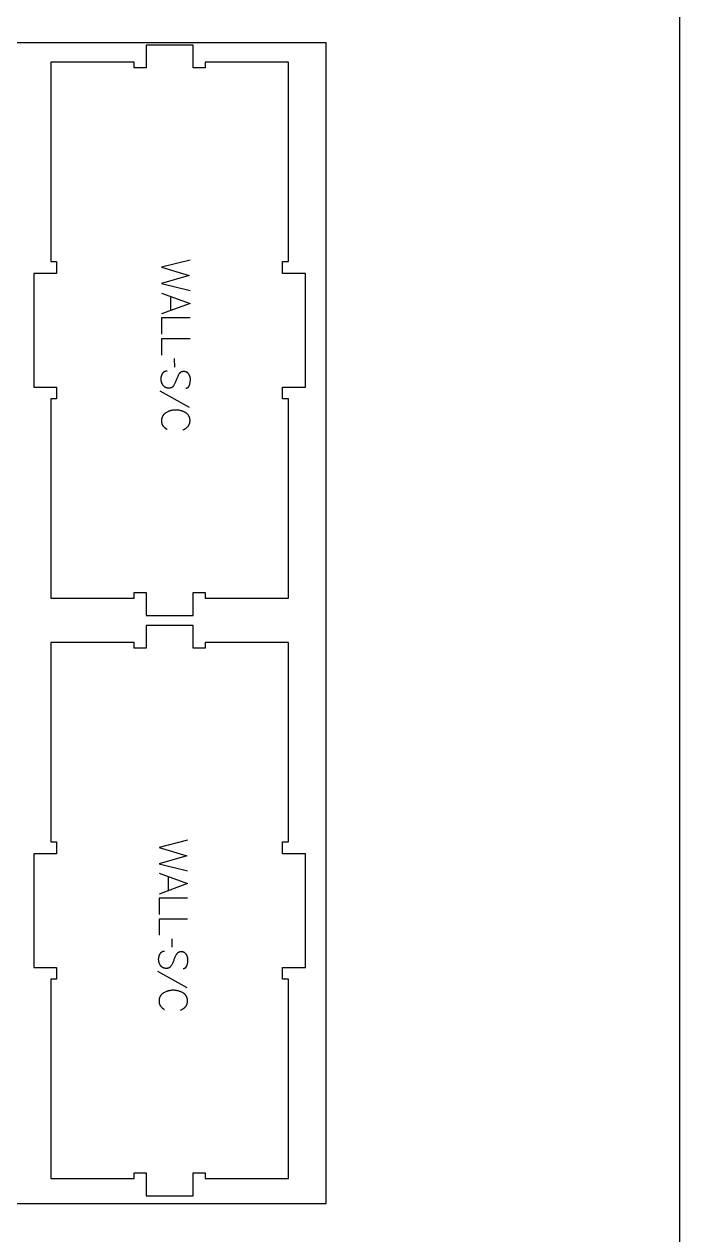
# Model space of a CAD drawing. Extents: x -40562 to -37379, y -10461 to -4867.
# Drawn here: x -38068 to -37379, y -6824 to -5552 of the extents above; entities that cross this region are included whole.
import ezdxf

# ---------------------------------------------------------------- set-up
doc = ezdxf.new("R2010")
doc.units = 0
for name, color, linetype in [('0_SHEET_SPRUCEPLY_2440X122', 1, 'CONTINUOUS'), ('1_ANYTOOL_1MMDEEP_LABELS_S', 2, 'CONTINUOUS'), ('4_ANYTOOL_CUTTHROUGH_OUTSI', 5, 'CONTINUOUS'), ('DONOTCUT', 18, 'CONTINUOUS')]:
    doc.layers.add(name, color=color, linetype=linetype)

msp = doc.modelspace()

# ---------------------------------------------------------------- linework, layer by layer
at = {"layer": '0_SHEET_SPRUCEPLY_2440X122'}
msp.add_lwpolyline([(-40190.4, -5571.2), (-40190.4, -6791.2), (-37750.4, -6791.2), (-37750.4, -5571.2)], close=True, dxfattribs=at)
at = {"layer": '1_ANYTOOL_1MMDEEP_LABELS_S'}
for points in [[(-37893.3, -5799.5), (-37923.3, -5807.2), (-37894.2, -5815.7), (-37923.3, -5824.1), (-37893.3, -5831.6)], [(-37923.3, -5834.2), (-37893.3, -5845.1), (-37923.3, -5856.2)], [(-37913.8, -5837.7), (-37913.8, -5852.6)], [(-37893.3, -5860.4), (-37923.3, -5860.4), (-37923.3, -5877.5)], [(-37893.3, -5882.3), (-37923.3, -5882.3), (-37923.3, -5899.4)], [(-37909.4, -5912), (-37909.5, -5903.2)], [(-37897.9, -5934.2), (-37897.7, -5934.2), (-37897.6, -5934.2), (-37897.5, -5934.2), (-37897.4, -5934.2), (-37897.3, -5934.2), (-37897.3, -5934.2), (-37897.2, -5934.2), (-37897.1, -5934.2), (-37897, -5934.2), (-37896.9, -5934.1), (-37896.8, -5934.1), (-37896.7, -5934.1), (-37896.7, -5934.1), (-37896.6, -5934.1), (-37896.5, -5934), (-37896.4, -5934), (-37896.3, -5934), (-37896.3, -5934), (-37896.2, -5933.9), (-37896.1, -5933.9), (-37896.1, -5933.9), (-37896, -5933.8), (-37895.9, -5933.8), (-37895.8, -5933.7), (-37895.8, -5933.7), (-37895.7, -5933.7), (-37895.6, -5933.6), (-37895.6, -5933.6), (-37895.5, -5933.5), (-37895.4, -5933.5), (-37895.4, -5933.4), (-37895.3, -5933.4), (-37895.3, -5933.3), (-37895.2, -5933.3), (-37895.1, -5933.2), (-37895.1, -5933.1), (-37895, -5933.1), (-37895, -5933), (-37894.9, -5933), (-37894.9, -5932.9), (-37894.8, -5932.8), (-37894.8, -5932.8), (-37894.7, -5932.7), (-37894.7, -5932.6), (-37894.6, -5932.5), (-37894.6, -5932.5), (-37894.5, -5932.4), (-37894.5, -5932.3), (-37894.4, -5932.2), (-37894.4, -5932.2), (-37894.3, -5932.1), (-37894.3, -5931.9), (-37894.2, -5931.7), (-37894.1, -5931.6), (-37894, -5931.4), (-37894, -5931.2), (-37893.9, -5931), (-37893.7, -5930.2), (-37893.5, -5929.4), (-37893.3, -5928.6), (-37893.2, -5927.8), (-37893.1, -5927.4), (-37893.1, -5927), (-37893.1, -5926.7), (-37893, -5926.3), (-37893, -5925.9), (-37893, -5925.6), (-37893, -5925.2), (-37893, -5924.9), (-37893, -5924.7), (-37893, -5924.5), (-37893, -5924.3), (-37893, -5924.1), (-37893, -5923.9), (-37893, -5923.7), (-37893.1, -5923.5), (-37893.1, -5923.3), (-37893.1, -5923.1), (-37893.1, -5923), (-37893.2, -5922.8), (-37893.2, -5922.6), (-37893.3, -5922.4), (-37893.3, -5922.2), (-37893.4, -5922.1), (-37893.4, -5921.9), (-37893.5, -5921.7), (-37893.5, -5921.5), (-37893.6, -5921.4), (-37893.7, -5921.2), (-37893.8, -5921), (-37893.8, -5920.9), (-37893.9, -5920.7), (-37894, -5920.5), (-37894.1, -5920.4), (-37894.2, -5920.2), (-37894.3, -5920), (-37894.4, -5919.9), (-37894.5, -5919.7), (-37894.6, -5919.6), (-37894.7, -5919.4), (-37894.8, -5919.2), (-37894.9, -5919.1), (-37895, -5918.9), (-37895.1, -5918.8), (-37895.3, -5918.7), (-37895.4, -5918.5), (-37895.5, -5918.4), (-37895.7, -5918.3), (-37895.8, -5918.2), (-37895.9, -5918), (-37896.1, -5917.9), (-37896.2, -5917.8), (-37896.4, -5917.7), (-37896.5, -5917.6), (-37896.7, -5917.5), (-37896.8, -5917.5), (-37897, -5917.4), (-37897.2, -5917.3), (-37897.3, -5917.2), (-37897.5, -5917.2), (-37897.7, -5917.1), (-37897.9, -5917.1), (-37898, -5917), (-37898.2, -5917), (-37898.4, -5916.9), (-37898.6, -5916.9), (-37898.8, -5916.8), (-37899, -5916.8), (-37899.2, -5916.8), (-37899.4, -5916.8), (-37899.6, -5916.8), (-37899.8, -5916.8), (-37900, -5916.8), (-37900.2, -5916.8), (-37900.4, -5916.8), (-37900.6, -5916.8), (-37900.8, -5916.8), (-37901, -5916.8), (-37901.2, -5916.9), (-37901.4, -5916.9), (-37901.6, -5916.9), (-37901.8, -5917), (-37902, -5917), (-37902.2, -5917.1), (-37902.3, -5917.2), (-37902.4, -5917.2), (-37902.5, -5917.2), (-37902.6, -5917.3), (-37902.7, -5917.3), (-37902.8, -5917.3), (-37902.8, -5917.4), (-37902.9, -5917.4), (-37903, -5917.5), (-37903.1, -5917.5), (-37903.2, -5917.6), (-37903.2, -5917.6), (-37903.3, -5917.7), (-37903.4, -5917.7), (-37903.5, -5917.8), (-37903.5, -5917.8), (-37903.6, -5917.9), (-37903.7, -5917.9), (-37903.7, -5918), (-37903.8, -5918), (-37903.9, -5918.1), (-37903.9, -5918.2), (-37904, -5918.2), (-37904.1, -5918.3), (-37904.1, -5918.3), (-37904.3, -5918.5), (-37904.4, -5918.6), (-37904.5, -5918.8), (-37904.6, -5918.9), (-37904.7, -5919.1), (-37904.8, -5919.2), (-37905, -5919.4), (-37905.1, -5919.6), (-37905.4, -5920.3), (-37905.8, -5921), (-37906.2, -5921.8), (-37906.5, -5922.5), (-37906.9, -5923.3), (-37907.2, -5924.1), (-37907.5, -5924.9), (-37907.9, -5925.8), (-37908.2, -5926.6), (-37908.5, -5927.4), (-37908.8, -5928.2), (-37909.2, -5928.9), (-37909.6, -5929.7), (-37910, -5930.4), (-37910.4, -5931.1), (-37910.8, -5931.8), (-37910.9, -5932), (-37911, -5932.1), (-37911.1, -5932.3), (-37911.2, -5932.4), (-37911.3, -5932.4), (-37911.3, -5932.5), (-37911.4, -5932.6), (-37911.4, -5932.6), (-37911.5, -5932.7), (-37911.6, -5932.8), (-37911.6, -5932.8), (-37911.7, -5932.9), (-37911.8, -5933), (-37911.8, -5933), (-37911.9, -5933.1), (-37912, -5933.1), (-37912.1, -5933.2), (-37912.1, -5933.2), (-37912.2, -5933.3), (-37912.3, -5933.4), (-37912.4, -5933.4), (-37912.4, -5933.5), (-37912.5, -5933.5), (-37912.6, -5933.5), (-37912.7, -5933.6), (-37912.8, -5933.6), (-37912.8, -5933.7), (-37912.9, -5933.7), (-37913, -5933.8), (-37913.1, -5933.8), (-37913.2, -5933.8), (-37913.3, -5933.9), (-37913.4, -5933.9), (-37913.4, -5933.9), (-37913.5, -5933.9), (-37913.6, -5934), (-37913.7, -5934), (-37913.9, -5934.1), (-37914.1, -5934.1), (-37914.3, -5934.1), (-37914.5, -5934.2), (-37914.7, -5934.2), (-37914.9, -5934.2), (-37915.1, -5934.2), (-37915.3, -5934.2), (-37915.6, -5934.2), (-37915.8, -5934.2), (-37916, -5934.2), (-37916.2, -5934.2), (-37916.5, -5934.2), (-37916.7, -5934.2), (-37916.9, -5934.1), (-37917.1, -5934.1), (-37917.4, -5934), (-37917.6, -5934), (-37917.8, -5933.9), (-37918, -5933.9), (-37918.2, -5933.8), (-37918.4, -5933.8), (-37918.6, -5933.7), (-37918.8, -5933.6), (-37919, -5933.5), (-37919.1, -5933.4), (-37919.3, -5933.4), (-37919.5, -5933.3), (-37919.7, -5933.2), (-37919.8, -5933), (-37920, -5932.9), (-37920.2, -5932.8), (-37920.3, -5932.7), (-37920.5, -5932.6), (-37920.6, -5932.4), (-37920.8, -5932.3), (-37920.9, -5932.2), (-37921, -5932), (-37921.2, -5931.9), (-37921.3, -5931.7), (-37921.4, -5931.5), (-37921.6, -5931.4), (-37921.7, -5931.2), (-37921.8, -5931), (-37922, -5930.7), (-37922.2, -5930.3), (-37922.4, -5929.9), (-37922.6, -5929.6), (-37922.8, -5929.2), (-37922.9, -5928.8), (-37923, -5928.6), (-37923, -5928.4), (-37923.1, -5928.2), (-37923.2, -5928), (-37923.2, -5927.9), (-37923.3, -5927.7), (-37923.3, -5927.5), (-37923.4, -5927.3), (-37923.4, -5927.1), (-37923.5, -5926.9), (-37923.5, -5926.7), (-37923.5, -5926.5), (-37923.5, -5926.3), (-37923.6, -5926.1), (-37923.6, -5925.7), (-37923.6, -5925.2), (-37923.7, -5924.8), (-37923.7, -5924.4), (-37923.6, -5924), (-37923.6, -5923.6), (-37923.6, -5923.2), (-37923.5, -5922.8), (-37923.5, -5922.4), (-37923.4, -5922), (-37923.3, -5921.7), (-37923.2, -5921.3), (-37923.1, -5920.9), (-37922.9, -5920.5), (-37922.8, -5920.2), (-37922.6, -5919.8), (-37922.5, -5919.5), (-37922.3, -5919.1), (-37922.1, -5918.8), (-37922, -5918.6), (-37921.9, -5918.4), (-37921.8, -5918.3), (-37921.7, -5918.1), (-37921.6, -5918), (-37921.5, -5917.8), (-37921.3, -5917.7), (-37921.2, -5917.6), (-37921.1, -5917.4), (-37921, -5917.3), (-37920.8, -5917.2), (-37920.7, -5917.1), (-37920.6, -5917), (-37920.6, -5917), (-37920.5, -5916.9), (-37920.4, -5916.9), (-37920.4, -5916.8), (-37920.3, -5916.8), (-37920.2, -5916.8), (-37920.1, -5916.7), (-37920.1, -5916.7), (-37920, -5916.6), (-37919.9, -5916.6), (-37919.9, -5916.6), (-37919.8, -5916.5), (-37919.7, -5916.5), (-37919.6, -5916.4), (-37919.5, -5916.4), (-37919.5, -5916.4), (-37919.4, -5916.4), (-37919.3, -5916.3), (-37919.2, -5916.3), (-37919.1, -5916.2), (-37918.9, -5916.2), (-37918.7, -5916.2), (-37918.5, -5916.1), (-37918.4, -5916.1), (-37918.2, -5916.1), (-37918, -5916.1), (-37917.8, -5916), (-37917.6, -5916), (-37917.4, -5916)], [(-37893.8, -5954.6), (-37924.6, -5937.4)], [(-37900.8, -5978.2), (-37900.4, -5978), (-37900, -5977.8), (-37899.6, -5977.7), (-37899.3, -5977.5), (-37898.9, -5977.3), (-37898.5, -5977.1), (-37898.2, -5976.8), (-37897.8, -5976.6), (-37897.5, -5976.4), (-37897.2, -5976.1), (-37896.9, -5975.9), (-37896.6, -5975.6), (-37896.3, -5975.3), (-37896, -5975), (-37895.7, -5974.7), (-37895.4, -5974.4), (-37895.3, -5974.3), (-37895.2, -5974.1), (-37895.1, -5973.9), (-37894.9, -5973.8), (-37894.8, -5973.6), (-37894.7, -5973.4), (-37894.6, -5973.3), (-37894.5, -5973.1), (-37894.4, -5972.9), (-37894.3, -5972.7), (-37894.2, -5972.6), (-37894.1, -5972.4), (-37894.1, -5972.2), (-37894, -5972), (-37893.9, -5971.8), (-37893.8, -5971.6), (-37893.8, -5971.4), (-37893.7, -5971.3), (-37893.7, -5971.1), (-37893.6, -5970.9), (-37893.6, -5970.7), (-37893.5, -5970.5), (-37893.5, -5970.3), (-37893.4, -5970), (-37893.4, -5969.8), (-37893.4, -5969.6), (-37893.4, -5969.4), (-37893.3, -5969.2), (-37893.3, -5969), (-37893.3, -5968.8), (-37893.3, -5968.5), (-37893.3, -5968.3), (-37893.3, -5968), (-37893.3, -5967.6), (-37893.4, -5967.3), (-37893.4, -5967), (-37893.4, -5966.7), (-37893.5, -5966.3), (-37893.5, -5966), (-37893.6, -5965.7), (-37893.7, -5965.4), (-37893.8, -5965.1), (-37893.9, -5964.8), (-37894, -5964.6), (-37894.1, -5964.3), (-37894.1, -5964.1), (-37894.2, -5964), (-37894.3, -5963.9), (-37894.3, -5963.7), (-37894.4, -5963.6), (-37894.5, -5963.5), (-37894.6, -5963.3), (-37894.6, -5963.2), (-37894.7, -5963.1), (-37894.8, -5963), (-37894.9, -5962.8), (-37895, -5962.7), (-37895.1, -5962.6), (-37895.1, -5962.5), (-37895.3, -5962.2), (-37895.5, -5962), (-37895.7, -5961.8), (-37895.9, -5961.6), (-37896.2, -5961.3), (-37896.4, -5961.1), (-37896.6, -5960.9), (-37896.9, -5960.7), (-37897.2, -5960.5), (-37897.4, -5960.3), (-37897.7, -5960.2), (-37898, -5960), (-37898.6, -5959.6), (-37899.2, -5959.3), (-37899.8, -5959), (-37900.4, -5958.8), (-37901, -5958.5), (-37901.7, -5958.3), (-37902.3, -5958.1), (-37902.9, -5957.9), (-37903.6, -5957.7), (-37904.2, -5957.6), (-37904.9, -5957.4), (-37905.6, -5957.3), (-37906.2, -5957.3), (-37906.9, -5957.2), (-37907.6, -5957.2), (-37908.3, -5957.2), (-37909, -5957.2), (-37909.7, -5957.2), (-37910.4, -5957.3), (-37911.1, -5957.4), (-37911.7, -5957.5), (-37912.4, -5957.6), (-37913, -5957.7), (-37913.4, -5957.8), (-37913.7, -5957.9), (-37914, -5958), (-37914.3, -5958.1), (-37914.7, -5958.2), (-37915, -5958.3), (-37915.3, -5958.4), (-37915.6, -5958.5), (-37916.2, -5958.8), (-37916.8, -5959.1), (-37917.4, -5959.4), (-37918, -5959.7), (-37918.6, -5960), (-37918.9, -5960.2), (-37919.2, -5960.4), (-37919.5, -5960.6), (-37919.7, -5960.8), (-37920, -5961), (-37920.2, -5961.2), (-37920.4, -5961.4), (-37920.7, -5961.6), (-37920.9, -5961.9), (-37921.1, -5962.1), (-37921.3, -5962.3), (-37921.4, -5962.4), (-37921.5, -5962.6), (-37921.6, -5962.7), (-37921.7, -5962.8), (-37921.7, -5962.9), (-37921.8, -5963.1), (-37921.9, -5963.2), (-37922, -5963.3), (-37922.1, -5963.5), (-37922.1, -5963.6), (-37922.2, -5963.7), (-37922.3, -5963.9), (-37922.4, -5964.2), (-37922.5, -5964.4), (-37922.6, -5964.7), (-37922.8, -5965), (-37922.9, -5965.3), (-37922.9, -5965.6), (-37923, -5965.9), (-37923.1, -5966.3), (-37923.1, -5966.6), (-37923.2, -5966.9), (-37923.2, -5967.3), (-37923.3, -5967.6), (-37923.3, -5967.9), (-37923.3, -5968.3), (-37923.3, -5968.7), (-37923.3, -5969), (-37923.3, -5969.4), (-37923.3, -5969.6), (-37923.3, -5969.8), (-37923.2, -5970), (-37923.2, -5970.1), (-37923.2, -5970.3), (-37923.1, -5970.5), (-37923.1, -5970.7), (-37923.1, -5970.8), (-37923, -5971), (-37923, -5971.2), (-37923, -5971.3), (-37922.9, -5971.5), (-37922.8, -5971.7), (-37922.8, -5971.8), (-37922.7, -5972), (-37922.7, -5972.1), (-37922.6, -5972.3), (-37922.5, -5972.5), (-37922.5, -5972.6), (-37922.4, -5972.8), (-37922.3, -5972.9), (-37922.2, -5973), (-37922.1, -5973.2), (-37922.1, -5973.3), (-37922, -5973.5), (-37921.9, -5973.6), (-37921.8, -5973.8), (-37921.7, -5973.9), (-37921.5, -5974.2), (-37921.3, -5974.4), (-37921, -5974.7), (-37920.8, -5974.9), (-37920.6, -5975.2), (-37920.3, -5975.4), (-37920.1, -5975.6), (-37919.8, -5975.9), (-37919.5, -5976.1), (-37919.3, -5976.3), (-37919, -5976.5), (-37918.7, -5976.7), (-37918.4, -5976.9), (-37918.1, -5977.1), (-37917.8, -5977.3), (-37917.5, -5977.5)], [(-37895.9, -6409.5), (-37925.9, -6417.2), (-37896.8, -6425.7), (-37925.9, -6434.1), (-37895.9, -6441.6)], [(-37925.9, -6444.2), (-37895.9, -6455.1), (-37925.9, -6466.2)], [(-37916.4, -6447.7), (-37916.4, -6462.6)], [(-37895.9, -6470.4), (-37925.9, -6470.4), (-37925.9, -6487.5)], [(-37895.9, -6492.3), (-37925.9, -6492.3), (-37925.9, -6509.4)], [(-37912.1, -6522), (-37912.1, -6513.2)], [(-37900.5, -6544.2), (-37900.3, -6544.2), (-37900.2, -6544.2), (-37900.2, -6544.2), (-37900.1, -6544.2), (-37900, -6544.2), (-37899.9, -6544.2), (-37899.8, -6544.2), (-37899.7, -6544.2), (-37899.6, -6544.2), (-37899.5, -6544.1), (-37899.5, -6544.1), (-37899.4, -6544.1), (-37899.3, -6544.1), (-37899.2, -6544.1), (-37899.1, -6544), (-37899.1, -6544), (-37899, -6544), (-37898.9, -6544), (-37898.8, -6543.9), (-37898.8, -6543.9), (-37898.7, -6543.9), (-37898.6, -6543.8), (-37898.5, -6543.8), (-37898.5, -6543.7), (-37898.4, -6543.7), (-37898.3, -6543.7), (-37898.3, -6543.6), (-37898.2, -6543.6), (-37898.1, -6543.5), (-37898.1, -6543.5), (-37898, -6543.4), (-37897.9, -6543.4), (-37897.9, -6543.3), (-37897.8, -6543.3), (-37897.8, -6543.2), (-37897.7, -6543.1), (-37897.7, -6543.1), (-37897.6, -6543), (-37897.5, -6543), (-37897.5, -6542.9), (-37897.4, -6542.8), (-37897.4, -6542.8), (-37897.3, -6542.7), (-37897.3, -6542.6), (-37897.2, -6542.5), (-37897.2, -6542.5), (-37897.1, -6542.4), (-37897.1, -6542.3), (-37897.1, -6542.2), (-37897, -6542.2), (-37897, -6542.1), (-37896.9, -6541.9), (-37896.8, -6541.7), (-37896.7, -6541.6), (-37896.7, -6541.4), (-37896.6, -6541.2), (-37896.5, -6541), (-37896.3, -6540.2), (-37896.1, -6539.4), (-37896, -6538.6), (-37895.8, -6537.8), (-37895.8, -6537.4), (-37895.7, -6537), (-37895.7, -6536.7), (-37895.7, -6536.3), (-37895.6, -6535.9), (-37895.6, -6535.6), (-37895.6, -6535.2), (-37895.6, -6534.9), (-37895.6, -6534.7), (-37895.6, -6534.5), (-37895.6, -6534.3), (-37895.6, -6534.1), (-37895.6, -6533.9), (-37895.7, -6533.7), (-37895.7, -6533.5), (-37895.7, -6533.3), (-37895.7, -6533.1), (-37895.8, -6533), (-37895.8, -6532.8), (-37895.9, -6532.6), (-37895.9, -6532.4), (-37895.9, -6532.2), (-37896, -6532.1), (-37896.1, -6531.9), (-37896.1, -6531.7), (-37896.2, -6531.5), (-37896.2, -6531.4), (-37896.3, -6531.2), (-37896.4, -6531), (-37896.5, -6530.9), (-37896.5, -6530.7), (-37896.6, -6530.5), (-37896.7, -6530.4), (-37896.8, -6530.2), (-37896.9, -6530), (-37897, -6529.9), (-37897.1, -6529.7), (-37897.2, -6529.6), (-37897.3, -6529.4), (-37897.4, -6529.2), (-37897.5, -6529.1), (-37897.7, -6528.9), (-37897.8, -6528.8), (-37897.9, -6528.7), (-37898, -6528.5), (-37898.2, -6528.4), (-37898.3, -6528.3), (-37898.4, -6528.2), (-37898.6, -6528), (-37898.7, -6527.9), (-37898.9, -6527.8), (-37899, -6527.7), (-37899.2, -6527.6), (-37899.3, -6527.5), (-37899.5, -6527.5), (-37899.6, -6527.4), (-37899.8, -6527.3), (-37900, -6527.2), (-37900.1, -6527.2), (-37900.3, -6527.1), (-37900.5, -6527.1), (-37900.7, -6527), (-37900.8, -6527), (-37901, -6526.9), (-37901.2, -6526.9), (-37901.4, -6526.8), (-37901.6, -6526.8), (-37901.8, -6526.8), (-37902, -6526.8), (-37902.2, -6526.8), (-37902.4, -6526.8), (-37902.6, -6526.8), (-37902.8, -6526.8), (-37903.1, -6526.8), (-37903.3, -6526.8), (-37903.5, -6526.8), (-37903.7, -6526.8), (-37903.9, -6526.9), (-37904.1, -6526.9), (-37904.2, -6526.9), (-37904.4, -6527), (-37904.6, -6527), (-37904.8, -6527.1), (-37905, -6527.2), (-37905.1, -6527.2), (-37905.1, -6527.2), (-37905.2, -6527.3), (-37905.3, -6527.3), (-37905.4, -6527.3), (-37905.5, -6527.4), (-37905.5, -6527.4), (-37905.6, -6527.5), (-37905.7, -6527.5), (-37905.8, -6527.6), (-37905.9, -6527.6), (-37905.9, -6527.7), (-37906, -6527.7), (-37906.1, -6527.8), (-37906.2, -6527.8), (-37906.2, -6527.9), (-37906.3, -6527.9), (-37906.4, -6528), (-37906.4, -6528), (-37906.5, -6528.1), (-37906.6, -6528.2), (-37906.6, -6528.2), (-37906.7, -6528.3), (-37906.8, -6528.3), (-37906.9, -6528.5), (-37907, -6528.6), (-37907.1, -6528.8), (-37907.3, -6528.9), (-37907.4, -6529.1), (-37907.5, -6529.2), (-37907.6, -6529.4), (-37907.7, -6529.6), (-37908.1, -6530.3), (-37908.5, -6531), (-37908.8, -6531.8), (-37909.2, -6532.5), (-37909.5, -6533.3), (-37909.9, -6534.1), (-37910.2, -6534.9), (-37910.5, -6535.8), (-37910.8, -6536.6), (-37911.1, -6537.4), (-37911.5, -6538.2), (-37911.8, -6538.9), (-37912.2, -6539.7), (-37912.6, -6540.4), (-37913, -6541.1), (-37913.4, -6541.8), (-37913.5, -6542), (-37913.7, -6542.1), (-37913.8, -6542.3), (-37913.8, -6542.4), (-37913.9, -6542.4), (-37914, -6542.5), (-37914, -6542.6), (-37914.1, -6542.6), (-37914.1, -6542.7), (-37914.2, -6542.8), (-37914.3, -6542.8), (-37914.3, -6542.9), (-37914.4, -6543), (-37914.5, -6543), (-37914.6, -6543.1), (-37914.6, -6543.1), (-37914.7, -6543.2), (-37914.8, -6543.2), (-37914.8, -6543.3), (-37914.9, -6543.4), (-37915, -6543.4), (-37915.1, -6543.5), (-37915.2, -6543.5), (-37915.2, -6543.5), (-37915.3, -6543.6), (-37915.4, -6543.6), (-37915.5, -6543.7), (-37915.6, -6543.7), (-37915.6, -6543.8), (-37915.7, -6543.8), (-37915.8, -6543.8), (-37915.9, -6543.9), (-37916, -6543.9), (-37916.1, -6543.9), (-37916.2, -6543.9), (-37916.3, -6544), (-37916.4, -6544), (-37916.5, -6544.1), (-37916.7, -6544.1), (-37916.9, -6544.1), (-37917.1, -6544.2), (-37917.3, -6544.2), (-37917.5, -6544.2), (-37917.8, -6544.2), (-37918, -6544.2), (-37918.2, -6544.2), (-37918.4, -6544.2), (-37918.6, -6544.2), (-37918.9, -6544.2), (-37919.1, -6544.2), (-37919.3, -6544.2), (-37919.6, -6544.1), (-37919.8, -6544.1), (-37920, -6544), (-37920.2, -6544), (-37920.4, -6543.9), (-37920.6, -6543.9), (-37920.8, -6543.8), (-37921, -6543.8), (-37921.2, -6543.7), (-37921.4, -6543.6), (-37921.6, -6543.5), (-37921.8, -6543.4), (-37921.9, -6543.4), (-37922.1, -6543.3), (-37922.3, -6543.2), (-37922.5, -6543), (-37922.6, -6542.9), (-37922.8, -6542.8), (-37922.9, -6542.7), (-37923.1, -6542.6), (-37923.2, -6542.4), (-37923.4, -6542.3), (-37923.5, -6542.2), (-37923.7, -6542), (-37923.8, -6541.9), (-37923.9, -6541.7), (-37924.1, -6541.5), (-37924.2, -6541.4), (-37924.3, -6541.2), (-37924.4, -6541), (-37924.6, -6540.7), (-37924.8, -6540.3), (-37925, -6539.9), (-37925.2, -6539.6), (-37925.4, -6539.2), (-37925.5, -6538.8), (-37925.6, -6538.6), (-37925.7, -6538.4), (-37925.7, -6538.2), (-37925.8, -6538), (-37925.9, -6537.9), (-37925.9, -6537.7), (-37926, -6537.5), (-37926, -6537.3), (-37926, -6537.1), (-37926.1, -6536.9), (-37926.1, -6536.7), (-37926.2, -6536.5), (-37926.2, -6536.3), (-37926.2, -6536.1), (-37926.2, -6535.7), (-37926.3, -6535.2), (-37926.3, -6534.8), (-37926.3, -6534.4), (-37926.3, -6534), (-37926.2, -6533.6), (-37926.2, -6533.2), (-37926.2, -6532.8), (-37926.1, -6532.4), (-37926, -6532), (-37925.9, -6531.7), (-37925.8, -6531.3), (-37925.7, -6530.9), (-37925.6, -6530.5), (-37925.4, -6530.2), (-37925.3, -6529.8), (-37925.1, -6529.5), (-37924.9, -6529.1), (-37924.7, -6528.8), (-37924.6, -6528.6), (-37924.5, -6528.4), (-37924.4, -6528.3), (-37924.3, -6528.1), (-37924.2, -6528), (-37924.1, -6527.8), (-37924, -6527.7), (-37923.9, -6527.6), (-37923.7, -6527.4), (-37923.6, -6527.3), (-37923.5, -6527.2), (-37923.3, -6527.1), (-37923.3, -6527), (-37923.2, -6527), (-37923.1, -6526.9), (-37923.1, -6526.9), (-37923, -6526.8), (-37922.9, -6526.8), (-37922.9, -6526.8), (-37922.8, -6526.7), (-37922.7, -6526.7), (-37922.6, -6526.6), (-37922.6, -6526.6), (-37922.5, -6526.6), (-37922.4, -6526.5), (-37922.3, -6526.5), (-37922.3, -6526.4), (-37922.2, -6526.4), (-37922.1, -6526.4), (-37922, -6526.4), (-37921.9, -6526.3), (-37921.9, -6526.3), (-37921.7, -6526.2), (-37921.5, -6526.2), (-37921.3, -6526.2), (-37921.2, -6526.1), (-37921, -6526.1), (-37920.8, -6526.1), (-37920.6, -6526.1), (-37920.5, -6526), (-37920.3, -6526), (-37920.1, -6526)], [(-37896.4, -6564.6), (-37927.2, -6547.4)], [(-37903.4, -6588.2), (-37903, -6588), (-37902.6, -6587.8), (-37902.3, -6587.7), (-37901.9, -6587.5), (-37901.5, -6587.3), (-37901.2, -6587.1), (-37900.8, -6586.8), (-37900.5, -6586.6), (-37900.1, -6586.4), (-37899.8, -6586.1), (-37899.5, -6585.9), (-37899.2, -6585.6), (-37898.9, -6585.3), (-37898.6, -6585), (-37898.3, -6584.7), (-37898.1, -6584.4), (-37897.9, -6584.3), (-37897.8, -6584.1), (-37897.7, -6583.9), (-37897.6, -6583.8), (-37897.5, -6583.6), (-37897.3, -6583.4), (-37897.2, -6583.3), (-37897.1, -6583.1), (-37897, -6582.9), (-37896.9, -6582.7), (-37896.9, -6582.6), (-37896.8, -6582.4), (-37896.7, -6582.2), (-37896.6, -6582), (-37896.5, -6581.8), (-37896.5, -6581.6), (-37896.4, -6581.4), (-37896.3, -6581.3), (-37896.3, -6581.1), (-37896.2, -6580.9), (-37896.2, -6580.7), (-37896.2, -6580.5), (-37896.1, -6580.3), (-37896.1, -6580), (-37896, -6579.8), (-37896, -6579.6), (-37896, -6579.4), (-37896, -6579.2), (-37896, -6579), (-37896, -6578.8), (-37895.9, -6578.5), (-37895.9, -6578.3), (-37895.9, -6578), (-37896, -6577.6), (-37896, -6577.3), (-37896, -6577), (-37896.1, -6576.7), (-37896.1, -6576.3), (-37896.2, -6576), (-37896.2, -6575.7), (-37896.3, -6575.4), (-37896.4, -6575.1), (-37896.5, -6574.8), (-37896.6, -6574.6), (-37896.7, -6574.3), (-37896.8, -6574.1), (-37896.8, -6574), (-37896.9, -6573.9), (-37897, -6573.7), (-37897, -6573.6), (-37897.1, -6573.5), (-37897.2, -6573.3), (-37897.3, -6573.2), (-37897.3, -6573.1), (-37897.4, -6573), (-37897.5, -6572.8), (-37897.6, -6572.7), (-37897.7, -6572.6), (-37897.8, -6572.5), (-37898, -6572.2), (-37898.2, -6572), (-37898.4, -6571.8), (-37898.6, -6571.6), (-37898.8, -6571.3), (-37899, -6571.1), (-37899.3, -6570.9), (-37899.5, -6570.7), (-37899.8, -6570.5), (-37900.1, -6570.3), (-37900.3, -6570.2), (-37900.6, -6570), (-37901.2, -6569.6), (-37901.8, -6569.3), (-37902.4, -6569), (-37903, -6568.8), (-37903.7, -6568.5), (-37904.3, -6568.3), (-37904.9, -6568.1), (-37905.6, -6567.9), (-37906.2, -6567.7), (-37906.9, -6567.6), (-37907.5, -6567.4), (-37908.2, -6567.3), (-37908.9, -6567.3), (-37909.6, -6567.2), (-37910.2, -6567.2), (-37910.9, -6567.2), (-37911.6, -6567.2), (-37912.3, -6567.2), (-37913, -6567.3), (-37913.7, -6567.4), (-37914.4, -6567.5), (-37915, -6567.6), (-37915.7, -6567.7), (-37916, -6567.8), (-37916.3, -6567.9), (-37916.6, -6568), (-37917, -6568.1), (-37917.3, -6568.2), (-37917.6, -6568.3), (-37917.9, -6568.4), (-37918.2, -6568.5), (-37918.8, -6568.8), (-37919.5, -6569.1), (-37920.1, -6569.4), (-37920.7, -6569.7), (-37921.3, -6570), (-37921.5, -6570.2), (-37921.8, -6570.4), (-37922.1, -6570.6), (-37922.3, -6570.8), (-37922.6, -6571), (-37922.8, -6571.2), (-37923.1, -6571.4), (-37923.3, -6571.6), (-37923.5, -6571.9), (-37923.7, -6572.1), (-37923.9, -6572.3), (-37924, -6572.4), (-37924.1, -6572.6), (-37924.2, -6572.7), (-37924.3, -6572.8), (-37924.4, -6572.9), (-37924.5, -6573.1), (-37924.5, -6573.2), (-37924.6, -6573.3), (-37924.7, -6573.5), (-37924.8, -6573.6), (-37924.8, -6573.7), (-37924.9, -6573.9), (-37925, -6574.2), (-37925.2, -6574.4), (-37925.3, -6574.7), (-37925.4, -6575), (-37925.5, -6575.3), (-37925.6, -6575.6), (-37925.6, -6575.9), (-37925.7, -6576.3), (-37925.8, -6576.6), (-37925.8, -6576.9), (-37925.9, -6577.3), (-37925.9, -6577.6), (-37925.9, -6577.9), (-37925.9, -6578.3), (-37925.9, -6578.7), (-37925.9, -6579), (-37925.9, -6579.4), (-37925.9, -6579.6), (-37925.9, -6579.8), (-37925.9, -6580), (-37925.8, -6580.1), (-37925.8, -6580.3), (-37925.8, -6580.5), (-37925.8, -6580.7), (-37925.7, -6580.8), (-37925.7, -6581), (-37925.6, -6581.2), (-37925.6, -6581.3), (-37925.5, -6581.5), (-37925.5, -6581.7), (-37925.4, -6581.8), (-37925.4, -6582), (-37925.3, -6582.1), (-37925.2, -6582.3), (-37925.2, -6582.5), (-37925.1, -6582.6), (-37925, -6582.8), (-37924.9, -6582.9), (-37924.9, -6583), (-37924.8, -6583.2), (-37924.7, -6583.3), (-37924.6, -6583.5), (-37924.5, -6583.6), (-37924.4, -6583.8), (-37924.3, -6583.9), (-37924.1, -6584.2), (-37923.9, -6584.4), (-37923.7, -6584.7), (-37923.4, -6584.9), (-37923.2, -6585.2), (-37923, -6585.4), (-37922.7, -6585.6), (-37922.5, -6585.9), (-37922.2, -6586.1), (-37921.9, -6586.3), (-37921.6, -6586.5), (-37921.3, -6586.7), (-37921, -6586.9), (-37920.7, -6587.1), (-37920.4, -6587.3), (-37920.1, -6587.5)]]:
    msp.add_lwpolyline(points, dxfattribs=at)
at = {"layer": '4_ANYTOOL_CUTTHROUGH_OUTSI', "color": 5}
for points in [[(-37790, -5801.1), (-37790, -5591.6), (-37877.5, -5591.6), (-37877.5, -5597.6), (-37890, -5597.6), (-37890, -5573.6), (-37939.5, -5573.6), (-37939.5, -5597.6), (-37952, -5597.6), (-37952, -5591.6), (-38039.5, -5591.6), (-38039.5, -5801.1), (-38033.5, -5801.1), (-38033.5, -5813.6), (-38057.5, -5813.6), (-38057.5, -5933.1), (-38033.5, -5933.1), (-38033.5, -5945.6), (-38039.5, -5945.6), (-38039.5, -6155.1), (-37952, -6155.1), (-37952, -6149.1), (-37939.5, -6149.1), (-37939.5, -6173.1), (-37890, -6173.1), (-37890, -6149.1), (-37877.5, -6149.1), (-37877.5, -6155.1), (-37790, -6155.1), (-37790, -5945.6), (-37796, -5945.6), (-37796, -5933.1), (-37772, -5933.1), (-37772, -5813.6), (-37796, -5813.6), (-37796, -5801.1)], [(-37790, -6411.1), (-37790, -6201.6), (-37877.5, -6201.6), (-37877.5, -6207.6), (-37890, -6207.6), (-37890, -6183.6), (-37939.5, -6183.6), (-37939.5, -6207.6), (-37952, -6207.6), (-37952, -6201.6), (-38039.5, -6201.6), (-38039.5, -6411.1), (-38033.5, -6411.1), (-38033.5, -6423.6), (-38057.5, -6423.6), (-38057.5, -6543.1), (-38033.5, -6543.1), (-38033.5, -6555.6), (-38039.5, -6555.6), (-38039.5, -6765.1), (-37952, -6765.1), (-37952, -6759.1), (-37939.5, -6759.1), (-37939.5, -6783.1), (-37890, -6783.1), (-37890, -6759.1), (-37877.5, -6759.1), (-37877.5, -6765.1), (-37790, -6765.1), (-37790, -6555.6), (-37796, -6555.6), (-37796, -6543.1), (-37772, -6543.1), (-37772, -6423.6), (-37796, -6423.6), (-37796, -6411.1)]]:
    msp.add_lwpolyline(points, close=True, dxfattribs=at)
at = {"layer": 'DONOTCUT'}
msp.add_lwpolyline([(-40562.1, -10460.6), (-37378.7, -10460.6), (-37378.7, -4867.2), (-40562.1, -4867.2)], close=True, dxfattribs=at)

doc.saveas('drawing.dxf')
